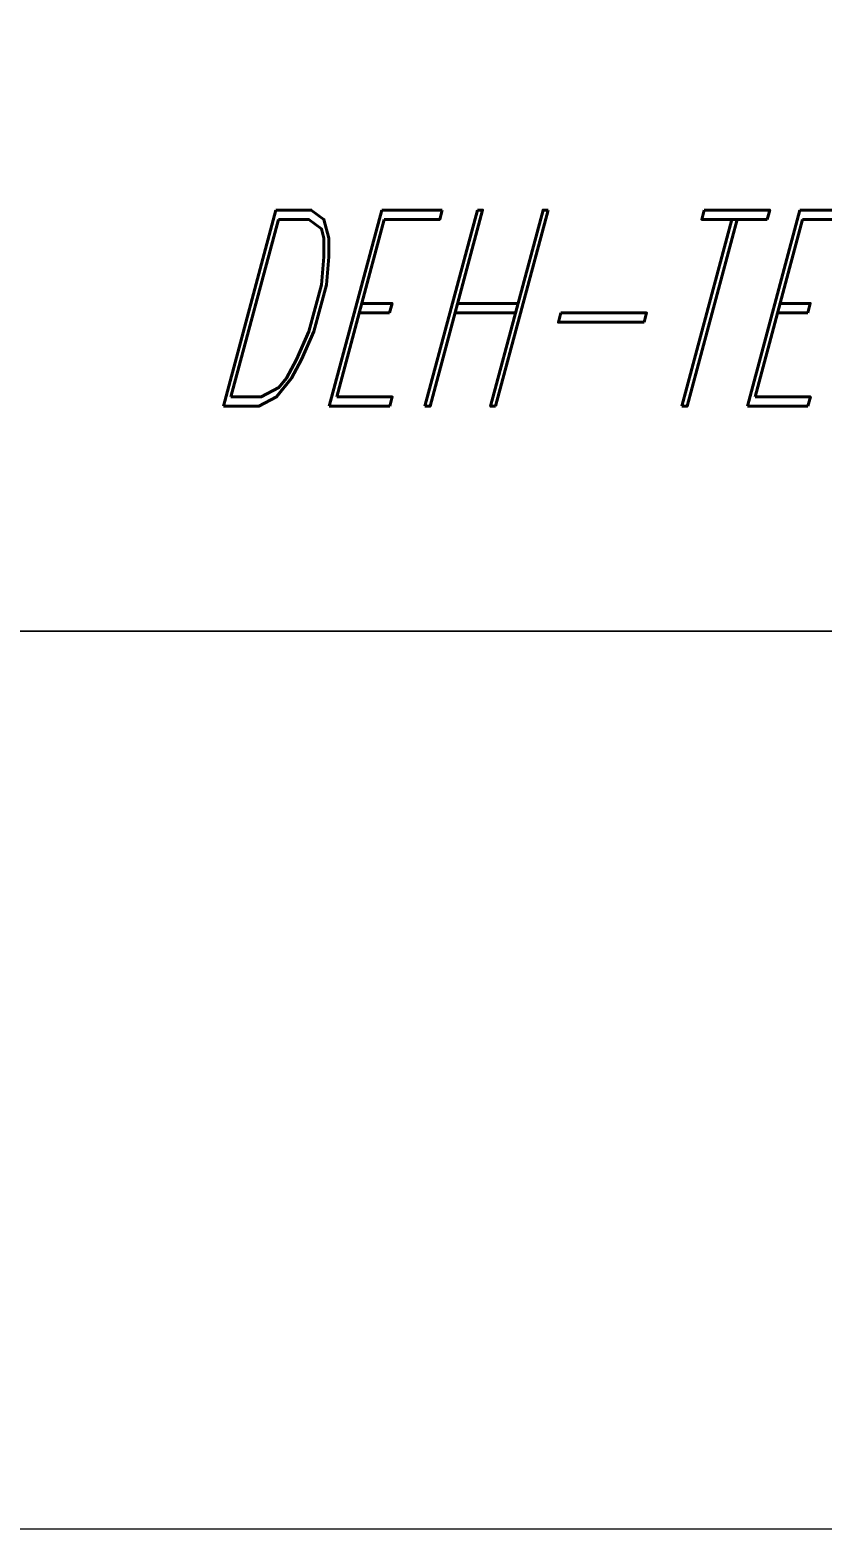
# Model space of a CAD drawing. Header units: millimetres. Extents: x 1333 to 106363, y -60675 to -5704.
# Drawn here: x 11549.5 to 11567.29, y -60521.18 to -60487.54 of the extents above; entities that cross this region are included whole.
import ezdxf
from ezdxf.enums import TextEntityAlignment as Align

# ---------------------------------------------------------------- set-up
doc = ezdxf.new("R2010")
doc.units = ezdxf.units.MM
doc.header["$LTSCALE"] = 0.5
doc.layers.add('图框', color=7, linetype='Continuous', lineweight=18)
doc.layers.add('标注线', color=3, linetype='Continuous', lineweight=18)
doc.layers.add('图框文字', color=7, linetype='Continuous')
doc.layers.add('打印', color=7, linetype='Continuous', lineweight=15, plot=False)
doc.layers.add('打印-禁用', color=7, linetype='Continuous', lineweight=15, plot=False)
doc.styles.add('标题字', font='romand.shx', dxfattribs={"oblique": 10, "bigfont": 'bigfont.shx'})

# ---------------------------------------------------------------- blocks, each defined once
blk = doc.blocks.new('GZDEH零件A3图框V01版')
at = {"layer": '打印-禁用', "linetype": 'Continuous'}
blk.add_line((2857.49, -1846.461), (3277.49, -1846.461), dxfattribs=at)
at = {"layer": '图框文字', "color": 7, "style": '标题字', "oblique": 15, "width": 0.6}
blk.add_text('DEH-TECH', height=4.4, dxfattribs=at).set_placement((3149.164, -1839.211), align=Align.MIDDLE)
blk = doc.blocks.new('DEH A3')
at = {"layer": '图框'}
blk.add_blockref('GZDEH零件A3图框V01版', (-2857.49, 1846.461), dxfattribs=at)

msp = doc.modelspace()

# ---------------------------------------------------------------- linework, layer by layer
at = {"layer": '打印'}
msp.add_lwpolyline([(11271.112, -60204.03), (11691.112, -60204.03), (11691.112, -60501.03), (11271.112, -60501.03)], close=True, dxfattribs=at)
at = {"layer": '标注线'}
msp.add_lwpolyline([(11245.973, -60179.877), (11722.04, -60179.877), (11722.04, -60521.184), (11245.973, -60521.184)], close=True, dxfattribs=at)

# ---------------------------------------------------------------- block references
at = {"layer": '图框'}
msp.add_blockref('DEH A3', (11271.112, -60501.03), dxfattribs=at)

doc.saveas('drawing.dxf')
